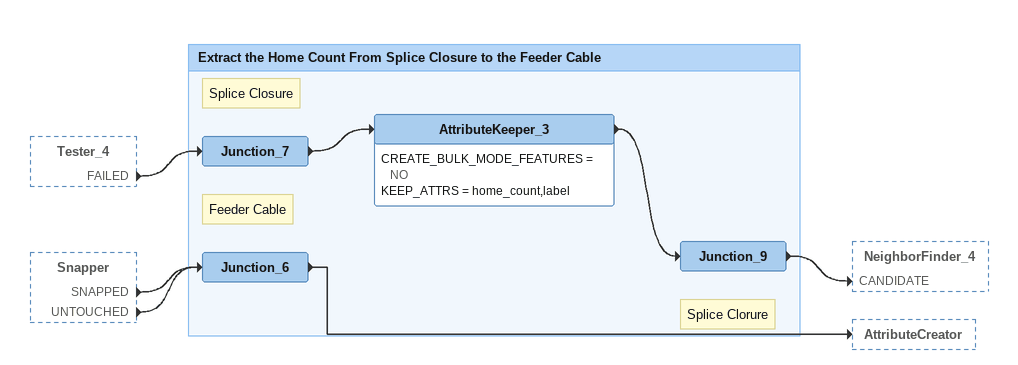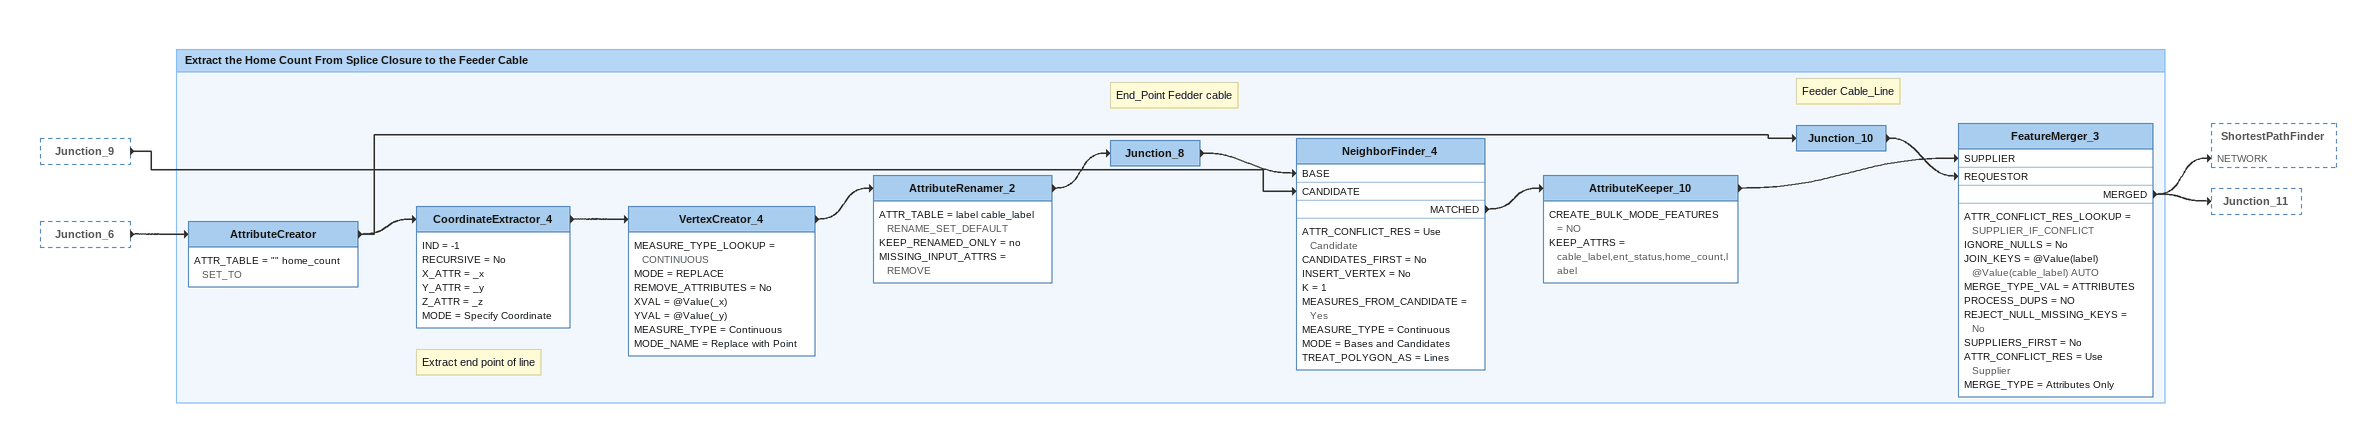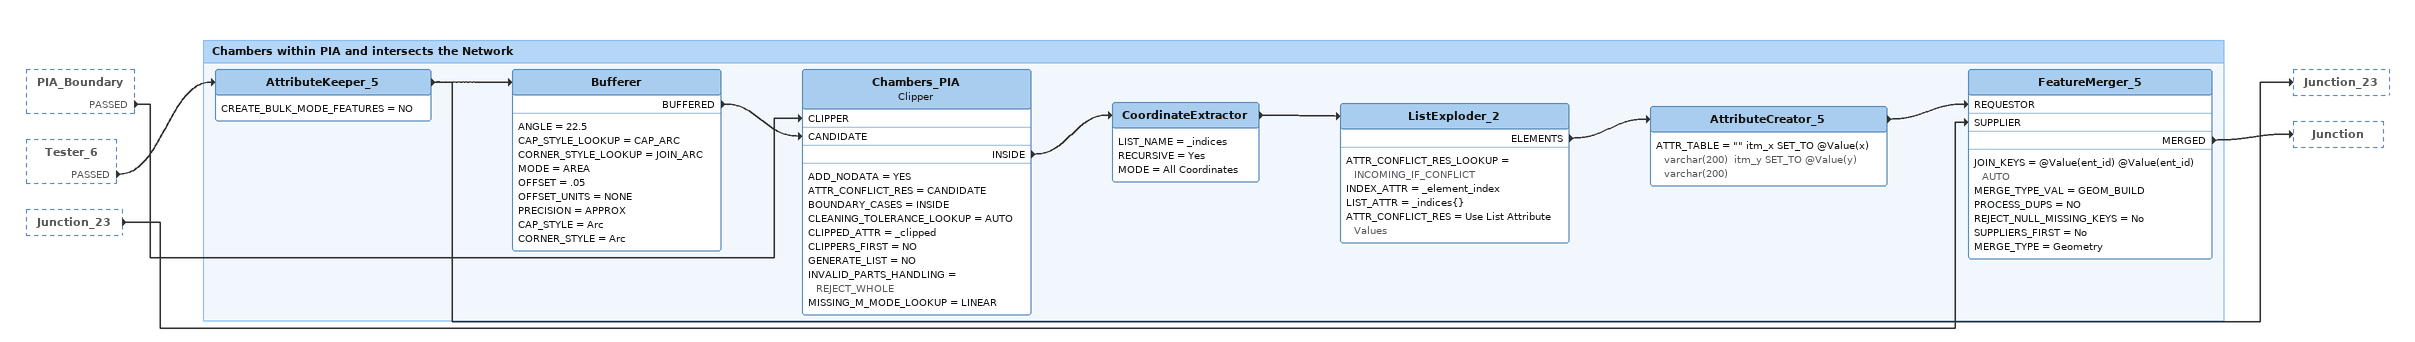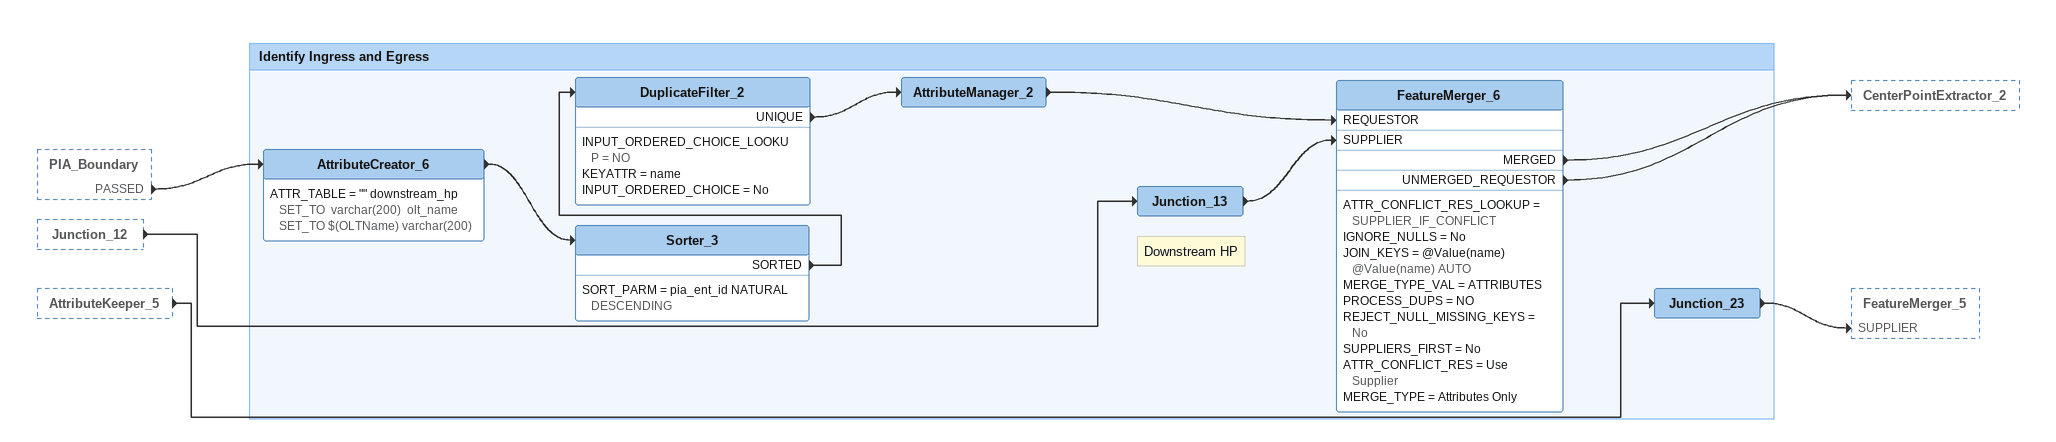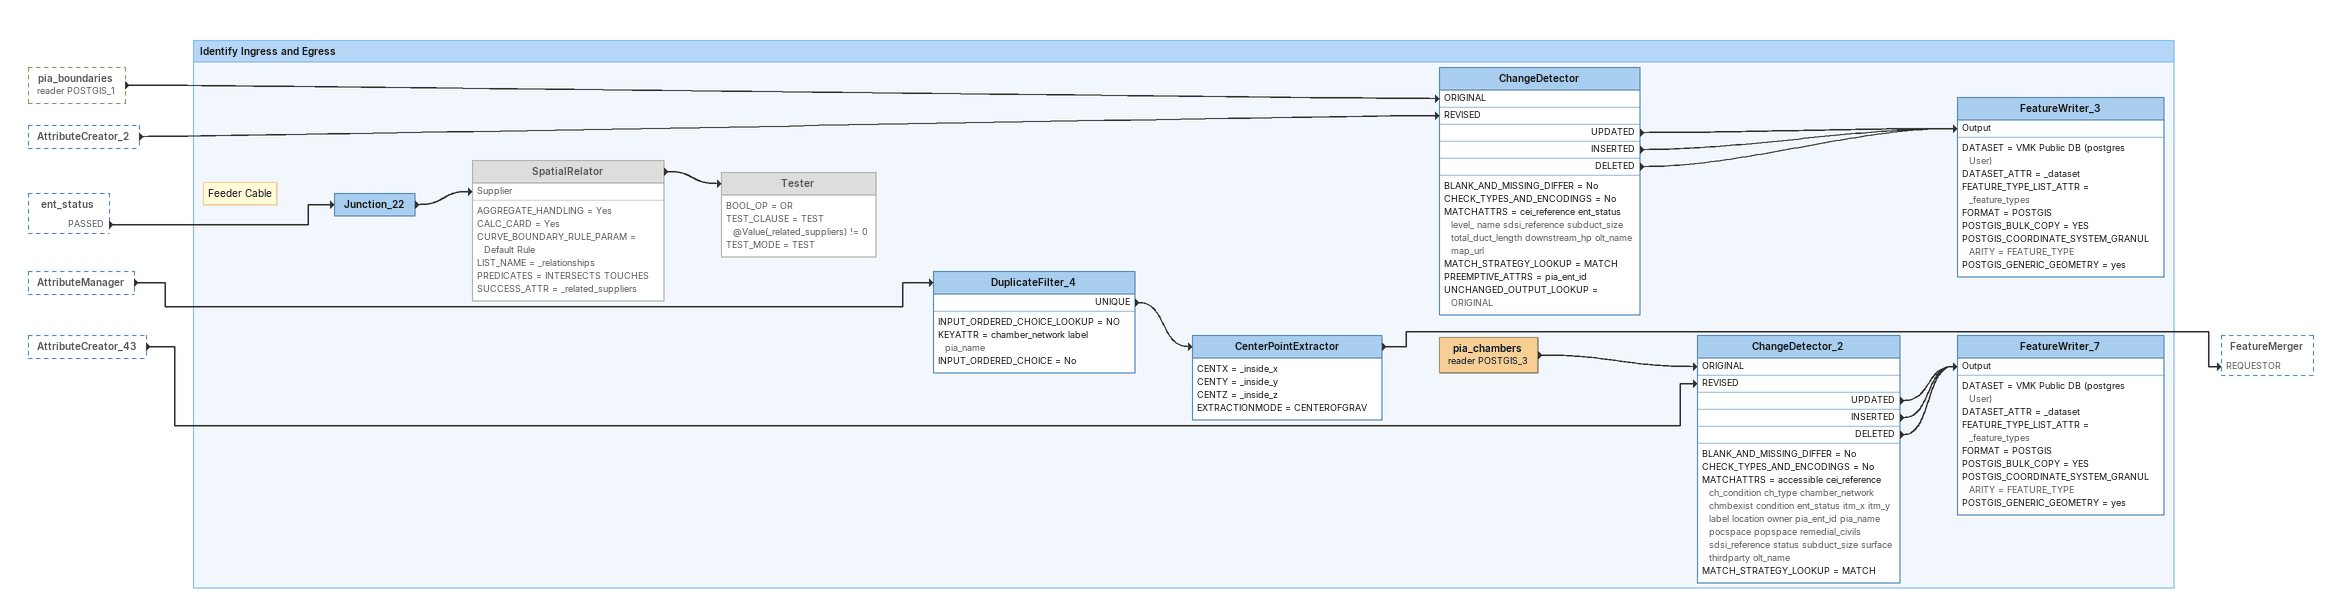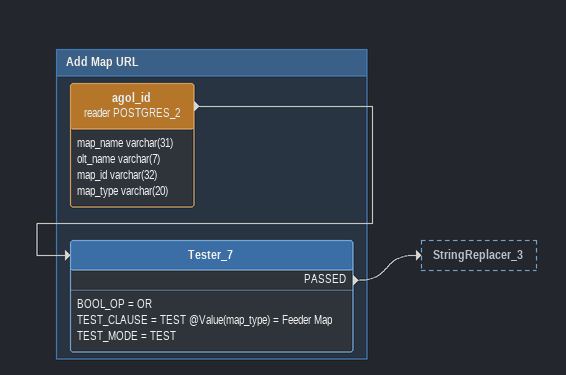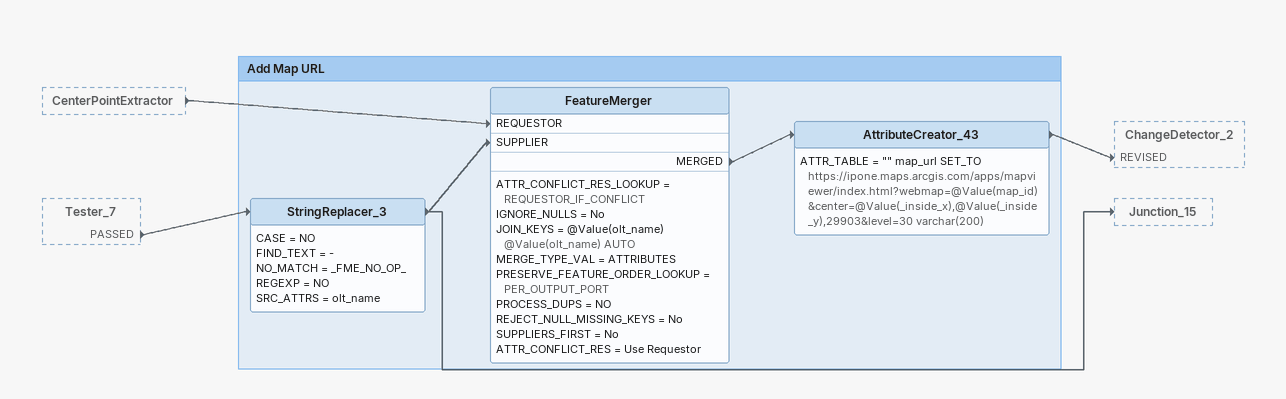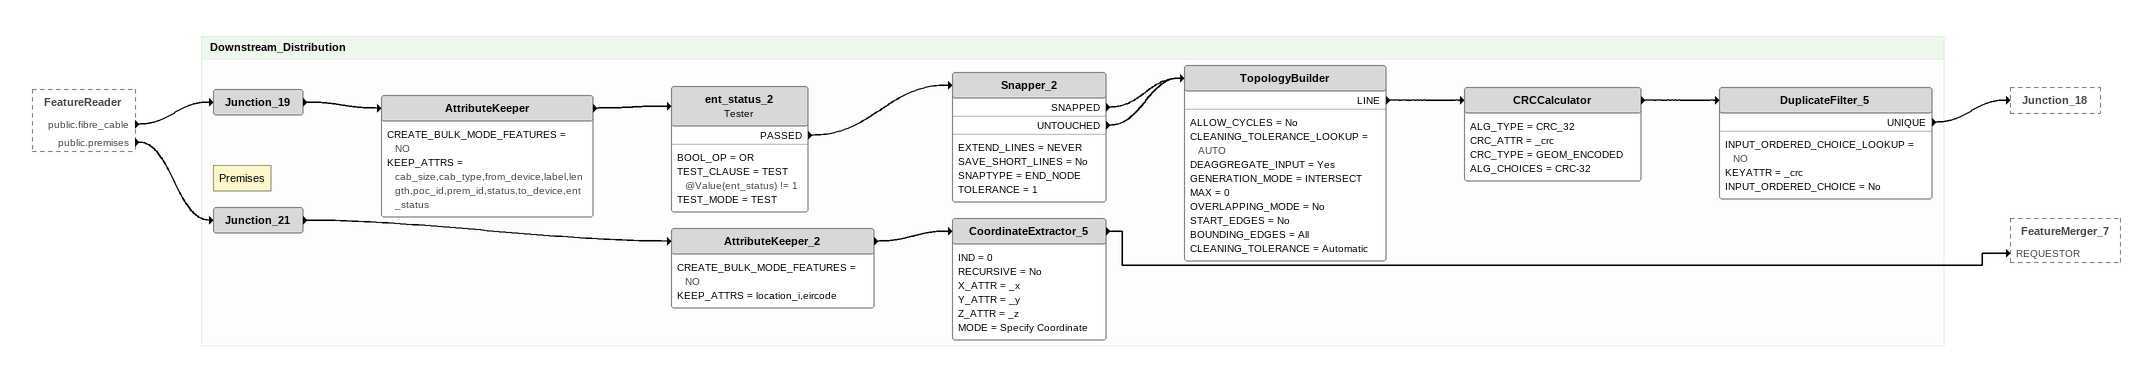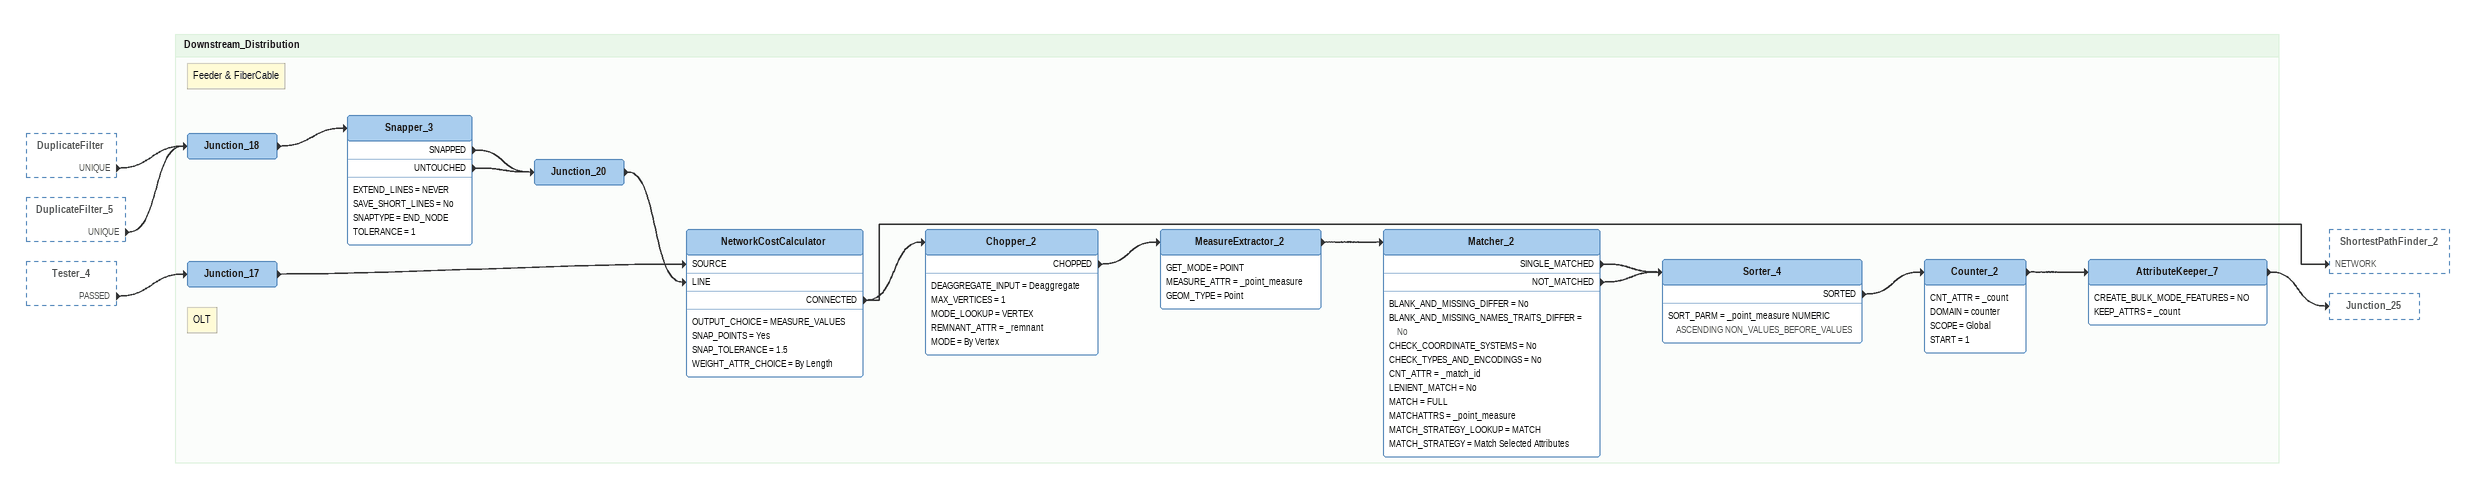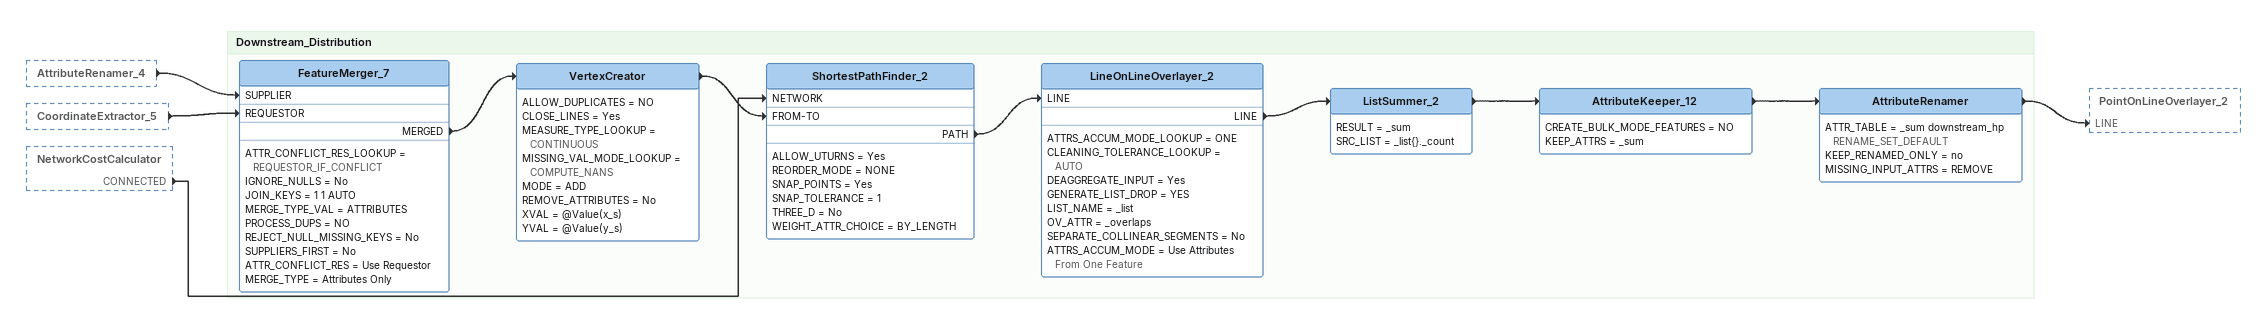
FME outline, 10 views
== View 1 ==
Tester_4 [outside]
    FAILED -> Junction_7
Snapper [outside]
    SNAPPED -> Junction_6
    UNTOUCHED -> Junction_6

Bookmark: Extract the Home Count From Splice Closure to the Feeder Cable
Note: Splice Closure
Junction_7
    -> AttributeKeeper_3
AttributeKeeper_3
    CREATE_BULK_MODE_FEATURES = NO
    KEEP_ATTRS = home_count,label
    -> Junction_9
Note: Splice Clorure
Junction_9
    -> NeighborFinder_4 [CANDIDATE]
Note: Feeder Cable
Junction_6
    -> AttributeCreator

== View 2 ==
Junction_9 [outside]
    -> NeighborFinder_4 [CANDIDATE]
Junction_6 [outside]
    -> AttributeCreator

Bookmark: Extract the Home Count From Splice Closure to the Feeder Cable
AttributeCreator
    ATTR_TABLE = "" home_count SET_TO
    -> Junction_10
    -> CoordinateExtractor_4
Note: Feeder Cable_Line
Junction_10
    -> FeatureMerger_3 [REQUESTOR]
Note: Extract end point of line
CoordinateExtractor_4
    IND = -1
    RECURSIVE = No
    X_ATTR = _x
    Y_ATTR = _y
    Z_ATTR = _z
    MODE = Specify Coordinate
    -> VertexCreator_4
VertexCreator_4
    MEASURE_TYPE_LOOKUP = CONTINUOUS
    MODE = REPLACE
    REMOVE_ATTRIBUTES = No
    XVAL = @Value(_x)
    YVAL = @Value(_y)
    MEASURE_TYPE = Continuous
    MODE_NAME = Replace with Point
    -> AttributeRenamer_2
AttributeRenamer_2
    ATTR_TABLE = label cable_label RENAME_SET_DEFAULT
    KEEP_RENAMED_ONLY = no
    MISSING_INPUT_ATTRS = REMOVE
    -> Junction_8
Note: End_Point Fedder cable
Junction_8
    -> NeighborFinder_4 [BASE]
NeighborFinder_4
    ATTR_CONFLICT_RES = Use Candidate
    CANDIDATES_FIRST = No
    INSERT_VERTEX = No
    K = 1
    MEASURES_FROM_CANDIDATE = Yes
    MEASURE_TYPE = Continuous
    MODE = Bases and Candidates
    TREAT_POLYGON_AS = Lines
    MATCHED -> AttributeKeeper_10
AttributeKeeper_10
    CREATE_BULK_MODE_FEATURES = NO
    KEEP_ATTRS = cable_label,ent_status,home_count,label
    -> FeatureMerger_3 [SUPPLIER]
FeatureMerger_3
    ATTR_CONFLICT_RES_LOOKUP = SUPPLIER_IF_CONFLICT
    IGNORE_NULLS = No
    JOIN_KEYS = @Value(label) @Value(cable_label) AUTO
    MERGE_TYPE_VAL = ATTRIBUTES
    PROCESS_DUPS = NO
    REJECT_NULL_MISSING_KEYS = No
    SUPPLIERS_FIRST = No
    ATTR_CONFLICT_RES = Use Supplier
    MERGE_TYPE = Attributes Only
    MERGED -> ShortestPathFinder [NETWORK]
    MERGED -> Junction_11

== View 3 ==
PIA_Boundary [outside]
    PASSED -> Chambers_PIA [CLIPPER]
Tester_6 [outside]
    PASSED -> AttributeKeeper_5
Junction_23 [outside]
    -> FeatureMerger_5 [SUPPLIER]

Bookmark: Chambers within PIA and intersects the Network
AttributeKeeper_5
    CREATE_BULK_MODE_FEATURES = NO
    -> Junction_23
    -> Bufferer
Bufferer
    ANGLE = 22.5
    CAP_STYLE_LOOKUP = CAP_ARC
    CORNER_STYLE_LOOKUP = JOIN_ARC
    MODE = AREA
    OFFSET = .05
    OFFSET_UNITS = NONE
    PRECISION = APPROX
    CAP_STYLE = Arc
    CORNER_STYLE = Arc
    BUFFERED -> Chambers_PIA [CANDIDATE]
Chambers_PIA: Clipper
    ADD_NODATA = YES
    ATTR_CONFLICT_RES = CANDIDATE
    BOUNDARY_CASES = INSIDE
    CLEANING_TOLERANCE_LOOKUP = AUTO
    CLIPPED_ATTR = _clipped
    CLIPPERS_FIRST = NO
    GENERATE_LIST = NO
    INVALID_PARTS_HANDLING = REJECT_WHOLE
    MISSING_M_MODE_LOOKUP = LINEAR
    INSIDE -> CoordinateExtractor
CoordinateExtractor
    LIST_NAME = _indices
    RECURSIVE = Yes
    MODE = All Coordinates
    -> ListExploder_2
ListExploder_2
    ATTR_CONFLICT_RES_LOOKUP = INCOMING_IF_CONFLICT
    INDEX_ATTR = _element_index
    LIST_ATTR = _indices{}
    ATTR_CONFLICT_RES = Use List Attribute Values
    ELEMENTS -> AttributeCreator_5
AttributeCreator_5
    ATTR_TABLE = "" itm_x SET_TO @Value(x) varchar(200)  itm_y SET_TO @Value(y) varchar(200)
    -> FeatureMerger_5 [REQUESTOR]
FeatureMerger_5
    JOIN_KEYS = @Value(ent_id) @Value(ent_id) AUTO
    MERGE_TYPE_VAL = GEOM_BUILD
    PROCESS_DUPS = NO
    REJECT_NULL_MISSING_KEYS = No
    SUPPLIERS_FIRST = No
    MERGE_TYPE = Geometry
    MERGED -> Junction

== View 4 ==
PIA_Boundary [outside]
    PASSED -> AttributeCreator_6
Junction_12 [outside]
    -> Junction_13
AttributeKeeper_5 [outside]
    -> Junction_23

Bookmark: Identify Ingress and Egress
Junction_23
    -> FeatureMerger_5 [SUPPLIER]
AttributeCreator_6
    ATTR_TABLE = "" downstream_hp SET_TO  varchar(200)  olt_name SET_TO $(OLTName) varchar(200)
    -> Sorter_3
Sorter_3
    SORT_PARM = pia_ent_id NATURAL DESCENDING
    SORTED -> DuplicateFilter_2
DuplicateFilter_2
    INPUT_ORDERED_CHOICE_LOOKUP = NO
    KEYATTR = name
    INPUT_ORDERED_CHOICE = No
    UNIQUE -> AttributeManager_2
AttributeManager_2
    -> FeatureMerger_6 [REQUESTOR]
Note: Downstream HP
Junction_13
    -> FeatureMerger_6 [SUPPLIER]
FeatureMerger_6
    ATTR_CONFLICT_RES_LOOKUP = SUPPLIER_IF_CONFLICT
    IGNORE_NULLS = No
    JOIN_KEYS = @Value(name) @Value(name) AUTO
    MERGE_TYPE_VAL = ATTRIBUTES
    PROCESS_DUPS = NO
    REJECT_NULL_MISSING_KEYS = No
    SUPPLIERS_FIRST = No
    ATTR_CONFLICT_RES = Use Supplier
    MERGE_TYPE = Attributes Only
    MERGED -> CenterPointExtractor_2
    UNMERGED_REQUESTOR -> CenterPointExtractor_2

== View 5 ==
pia_boundaries (reader POSTGIS_1) [outside]
    -> ChangeDetector [ORIGINAL]
AttributeCreator_2 [outside]
    -> ChangeDetector [REVISED]
ent_status [outside]
    PASSED -> Junction_22
AttributeManager [outside]
    -> DuplicateFilter_4
AttributeCreator_43 [outside]
    -> ChangeDetector_2 [REVISED]

Bookmark: Identify Ingress and Egress
Note: Feeder Cable
Junction_22
    -> SpatialRelator [Supplier]
SpatialRelator [off]
    AGGREGATE_HANDLING = Yes
    CALC_CARD = Yes
    CURVE_BOUNDARY_RULE_PARAM = Default Rule
    LIST_NAME = _relationships
    PREDICATES = INTERSECTS TOUCHES
    SUCCESS_ATTR = _related_suppliers
    -> Tester
Tester [off]
    BOOL_OP = OR
    TEST_CLAUSE = TEST @Value(_related_suppliers) != 0
    TEST_MODE = TEST
DuplicateFilter_4
    INPUT_ORDERED_CHOICE_LOOKUP = NO
    KEYATTR = chamber_network label pia_name
    INPUT_ORDERED_CHOICE = No
    UNIQUE -> CenterPointExtractor
CenterPointExtractor
    CENTX = _inside_x
    CENTY = _inside_y
    CENTZ = _inside_z
    EXTRACTIONMODE = CENTEROFGRAV
    -> FeatureMerger [REQUESTOR]
pia_chambers (reader POSTGIS_3)
    -> ChangeDetector_2 [ORIGINAL]
ChangeDetector
    BLANK_AND_MISSING_DIFFER = No
    CHECK_TYPES_AND_ENCODINGS = No
    MATCHATTRS = cei_reference ent_status level_ name sdsi_reference subduct_size total_duct_length downstream_hp olt_name map_url
    MATCH_STRATEGY_LOOKUP = MATCH
    PREEMPTIVE_ATTRS = pia_ent_id
    UNCHANGED_OUTPUT_LOOKUP = ORIGINAL
    UPDATED -> FeatureWriter_3 [Output]
    INSERTED -> FeatureWriter_3 [Output]
    DELETED -> FeatureWriter_3 [Output]
FeatureWriter_3
    DATASET = VMK Public DB (postgres User)
    DATASET_ATTR = _dataset
    FEATURE_TYPE_LIST_ATTR = _feature_types
    FORMAT = POSTGIS
    POSTGIS_BULK_COPY = YES
    POSTGIS_COORDINATE_SYSTEM_GRANULARITY = FEATURE_TYPE
    POSTGIS_GENERIC_GEOMETRY = yes
ChangeDetector_2
    BLANK_AND_MISSING_DIFFER = No
    CHECK_TYPES_AND_ENCODINGS = No
    MATCHATTRS = accessible cei_reference ch_condition ch_type chamber_network chmbexist condition ent_status itm_x itm_y label location owner pia_ent_id pia_name pocspace popspace remedial_civils sdsi_reference status subduct_size surface thirdparty olt_name
    MATCH_STRATEGY_LOOKUP = MATCH
    UPDATED -> FeatureWriter_7 [Output]
    INSERTED -> FeatureWriter_7 [Output]
    DELETED -> FeatureWriter_7 [Output]
FeatureWriter_7
    DATASET = VMK Public DB (postgres User)
    DATASET_ATTR = _dataset
    FEATURE_TYPE_LIST_ATTR = _feature_types
    FORMAT = POSTGIS
    POSTGIS_BULK_COPY = YES
    POSTGIS_COORDINATE_SYSTEM_GRANULARITY = FEATURE_TYPE
    POSTGIS_GENERIC_GEOMETRY = yes

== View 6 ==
Bookmark: Add Map URL
agol_id (reader POSTGRES_2)
    attributes: map_name varchar(31), olt_name varchar(7), map_id varchar(32), map_type varchar(20)
    -> Tester_7
Tester_7
    BOOL_OP = OR
    TEST_CLAUSE = TEST @Value(map_type) = Feeder Map
    TEST_MODE = TEST
    PASSED -> StringReplacer_3

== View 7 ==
CenterPointExtractor [outside]
    -> FeatureMerger [REQUESTOR]
Tester_7 [outside]
    PASSED -> StringReplacer_3

Bookmark: Add Map URL
StringReplacer_3
    CASE = NO
    FIND_TEXT = -
    NO_MATCH = _FME_NO_OP_
    REGEXP = NO
    SRC_ATTRS = olt_name
    -> Junction_15
    -> FeatureMerger [SUPPLIER]
FeatureMerger
    ATTR_CONFLICT_RES_LOOKUP = REQUESTOR_IF_CONFLICT
    IGNORE_NULLS = No
    JOIN_KEYS = @Value(olt_name) @Value(olt_name) AUTO
    MERGE_TYPE_VAL = ATTRIBUTES
    PRESERVE_FEATURE_ORDER_LOOKUP = PER_OUTPUT_PORT
    PROCESS_DUPS = NO
    REJECT_NULL_MISSING_KEYS = No
    SUPPLIERS_FIRST = No
    ATTR_CONFLICT_RES = Use Requestor
    MERGED -> AttributeCreator_43
AttributeCreator_43
    ATTR_TABLE = "" map_url SET_TO https://ipone.maps.arcgis.com/apps/mapviewer/index.html?webmap=@Value(map_id)&center=@Value(_inside_x),@Value(_inside_y),29903&level=30 varchar(200)
    -> ChangeDetector_2 [REVISED]

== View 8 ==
FeatureReader [outside]
    public.fibre_cable -> Junction_19
    public.premises -> Junction_21

Bookmark: Downstream_Distribution
Junction_19
    -> AttributeKeeper
AttributeKeeper
    CREATE_BULK_MODE_FEATURES = NO
    KEEP_ATTRS = cab_size,cab_type,from_device,label,length,poc_id,prem_id,status,to_device,ent_status
    -> ent_status_2
ent_status_2: Tester
    BOOL_OP = OR
    TEST_CLAUSE = TEST @Value(ent_status) != 1
    TEST_MODE = TEST
    PASSED -> Snapper_2
Snapper_2
    EXTEND_LINES = NEVER
    SAVE_SHORT_LINES = No
    SNAPTYPE = END_NODE
    TOLERANCE = 1
    SNAPPED -> TopologyBuilder
    UNTOUCHED -> TopologyBuilder
TopologyBuilder
    ALLOW_CYCLES = No
    CLEANING_TOLERANCE_LOOKUP = AUTO
    DEAGGREGATE_INPUT = Yes
    GENERATION_MODE = INTERSECT
    MAX = 0
    OVERLAPPING_MODE = No
    START_EDGES = No
    BOUNDING_EDGES = All
    CLEANING_TOLERANCE = Automatic
    LINE -> CRCCalculator
CRCCalculator
    ALG_TYPE = CRC_32
    CRC_ATTR = _crc
    CRC_TYPE = GEOM_ENCODED
    ALG_CHOICES = CRC-32
    -> DuplicateFilter_5
DuplicateFilter_5
    INPUT_ORDERED_CHOICE_LOOKUP = NO
    KEYATTR = _crc
    INPUT_ORDERED_CHOICE = No
    UNIQUE -> Junction_18
Note: Premises
Junction_21
    -> AttributeKeeper_2
AttributeKeeper_2
    CREATE_BULK_MODE_FEATURES = NO
    KEEP_ATTRS = location_i,eircode
    -> CoordinateExtractor_5
CoordinateExtractor_5
    IND = 0
    RECURSIVE = No
    X_ATTR = _x
    Y_ATTR = _y
    Z_ATTR = _z
    MODE = Specify Coordinate
    -> FeatureMerger_7 [REQUESTOR]

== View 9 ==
DuplicateFilter [outside]
    UNIQUE -> Junction_18
DuplicateFilter_5 [outside]
    UNIQUE -> Junction_18
Tester_4 [outside]
    PASSED -> Junction_17

Bookmark: Downstream_Distribution
Note: OLT
Junction_17
    -> NetworkCostCalculator [SOURCE]
Note: Feeder & FiberCable
Junction_18
    -> Snapper_3
Snapper_3
    EXTEND_LINES = NEVER
    SAVE_SHORT_LINES = No
    SNAPTYPE = END_NODE
    TOLERANCE = 1
    SNAPPED -> Junction_20
    UNTOUCHED -> Junction_20
Junction_20
    -> NetworkCostCalculator [LINE]
NetworkCostCalculator
    OUTPUT_CHOICE = MEASURE_VALUES
    SNAP_POINTS = Yes
    SNAP_TOLERANCE = 1.5
    WEIGHT_ATTR_CHOICE = By Length
    CONNECTED -> ShortestPathFinder_2 [NETWORK]
    CONNECTED -> Chopper_2
Chopper_2
    DEAGGREGATE_INPUT = Deaggregate
    MAX_VERTICES = 1
    MODE_LOOKUP = VERTEX
    REMNANT_ATTR = _remnant
    MODE = By Vertex
    CHOPPED -> MeasureExtractor_2
MeasureExtractor_2
    GET_MODE = POINT
    MEASURE_ATTR = _point_measure
    GEOM_TYPE = Point
    -> Matcher_2
Matcher_2
    BLANK_AND_MISSING_DIFFER = No
    BLANK_AND_MISSING_NAMES_TRAITS_DIFFER = No
    CHECK_COORDINATE_SYSTEMS = No
    CHECK_TYPES_AND_ENCODINGS = No
    CNT_ATTR = _match_id
    LENIENT_MATCH = No
    MATCH = FULL
    MATCHATTRS = _point_measure
    MATCH_STRATEGY_LOOKUP = MATCH
    MATCH_STRATEGY = Match Selected Attributes
    SINGLE_MATCHED -> Sorter_4
    NOT_MATCHED -> Sorter_4
Sorter_4
    SORT_PARM = _point_measure NUMERIC ASCENDING NON_VALUES_BEFORE_VALUES
    SORTED -> Counter_2
Counter_2
    CNT_ATTR = _count
    DOMAIN = counter
    SCOPE = Global
    START = 1
    -> AttributeKeeper_7
AttributeKeeper_7
    CREATE_BULK_MODE_FEATURES = NO
    KEEP_ATTRS = _count
    -> Junction_25

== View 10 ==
AttributeRenamer_4 [outside]
    -> FeatureMerger_7 [SUPPLIER]
CoordinateExtractor_5 [outside]
    -> FeatureMerger_7 [REQUESTOR]
NetworkCostCalculator [outside]
    CONNECTED -> ShortestPathFinder_2 [NETWORK]

Bookmark: Downstream_Distribution
FeatureMerger_7
    ATTR_CONFLICT_RES_LOOKUP = REQUESTOR_IF_CONFLICT
    IGNORE_NULLS = No
    JOIN_KEYS = 1 1 AUTO
    MERGE_TYPE_VAL = ATTRIBUTES
    PROCESS_DUPS = NO
    REJECT_NULL_MISSING_KEYS = No
    SUPPLIERS_FIRST = No
    ATTR_CONFLICT_RES = Use Requestor
    MERGE_TYPE = Attributes Only
    MERGED -> VertexCreator
VertexCreator
    ALLOW_DUPLICATES = NO
    CLOSE_LINES = Yes
    MEASURE_TYPE_LOOKUP = CONTINUOUS
    MISSING_VAL_MODE_LOOKUP = COMPUTE_NANS
    MODE = ADD
    REMOVE_ATTRIBUTES = No
    XVAL = @Value(x_s)
    YVAL = @Value(y_s)
    -> ShortestPathFinder_2 [FROM-TO]
ShortestPathFinder_2
    ALLOW_UTURNS = Yes
    REORDER_MODE = NONE
    SNAP_POINTS = Yes
    SNAP_TOLERANCE = 1
    THREE_D = No
    WEIGHT_ATTR_CHOICE = BY_LENGTH
    PATH -> LineOnLineOverlayer_2 [LINE]
LineOnLineOverlayer_2
    ATTRS_ACCUM_MODE_LOOKUP = ONE
    CLEANING_TOLERANCE_LOOKUP = AUTO
    DEAGGREGATE_INPUT = Yes
    GENERATE_LIST_DROP = YES
    LIST_NAME = _list
    OV_ATTR = _overlaps
    SEPARATE_COLLINEAR_SEGMENTS = No
    ATTRS_ACCUM_MODE = Use Attributes From One Feature
    LINE -> ListSummer_2
ListSummer_2
    RESULT = _sum
    SRC_LIST = _list{}._count
    -> AttributeKeeper_12
AttributeKeeper_12
    CREATE_BULK_MODE_FEATURES = NO
    KEEP_ATTRS = _sum
    -> AttributeRenamer
AttributeRenamer
    ATTR_TABLE = _sum downstream_hp RENAME_SET_DEFAULT
    KEEP_RENAMED_ONLY = no
    MISSING_INPUT_ATTRS = REMOVE
    -> PointOnLineOverlayer_2 [LINE]
